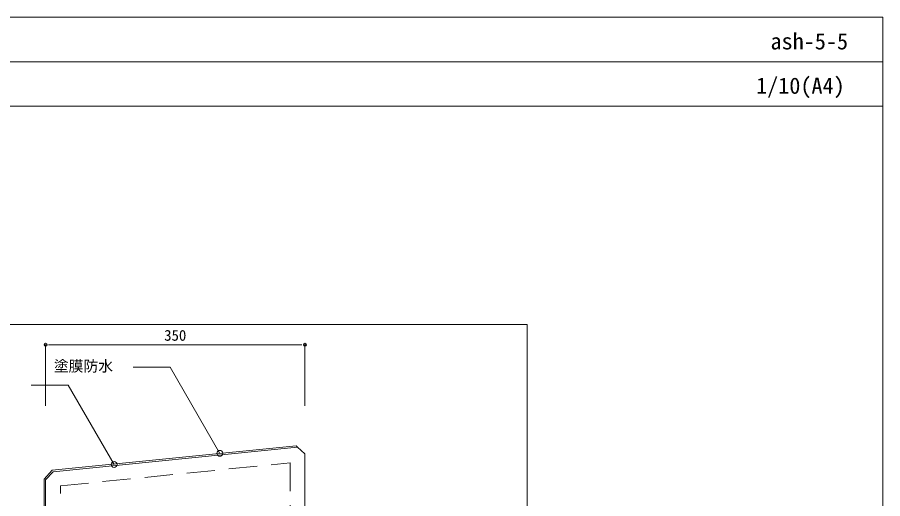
# Model space of a CAD drawing. Units: millimetres, scale not verified. Extents: x -1380 to 1380, y -955 to 955.
# Drawn here: x 212 to 1380, y 305 to 955 of the extents above; entities that cross this region are included whole.
import ezdxf
from ezdxf.enums import TextEntityAlignment as Align

# ---------------------------------------------------------------- set-up
doc = ezdxf.new("R2010")
doc.units = ezdxf.units.MM
doc.header["$LTSCALE"] = 3
doc.linetypes.add('USER1', pattern=[19.05, 12.7, -6.35])
for name, color, linetype, lineweight in [('0-0_0', 7, 'Continuous', 9), ('0-3_KUTAI', 3, 'Continuous', 18), ('0-4_BOUSUI', 1, 'Continuous', 18), ('0-5_MOJI', 7, 'Continuous', 18), ('0-6_sunpo', 7, 'Continuous', 18), ('0-C_WAKU', 7, 'Continuous', 18)]:
    doc.layers.add(name, color=color, linetype=linetype, lineweight=lineweight)
doc.styles.add('ＭＳ ゴシック', font='')
doc.styles.get('ＭＳ ゴシック').set_extended_font_data('MS Gothic')

# ---------------------------------------------------------------- blocks, each defined once
blk = doc.blocks.new('_DOT')
at = {"layer": '0-0_0'}
for p, q in [((-0.5, 0), (-1, 0)), ((0.25, 0), (-0.25, 0))]:
    blk.add_line(p, q, dxfattribs=at)
blk.add_circle((0, 0), 0.25, dxfattribs=at)

msp = doc.modelspace()

# ---------------------------------------------------------------- linework, layer by layer
at = {"layer": '0-0_0', "lineweight": 18}
msp.add_line((-1379.957, 895.031), (1380.043, 895.031), dxfattribs=at)
msp.add_lwpolyline([(900.043, -659.969), (-899.957, -659.969), (-899.957, 540.031), (900.043, 540.031)], close=True, dxfattribs=at)
at = {"layer": '0-3_KUTAI'}
msp.add_lwpolyline([(250.043, 150.031), (250.043, 330.031), (259.994, 341.026), (590.093, 374.036), (600.043, 365.031), (600.043, -251.969)], dxfattribs=at)
at = {"layer": '0-3_KUTAI', "linetype": 'USER1'}
msp.add_lwpolyline([(270.043, 140.031), (270.043, 321.931), (580.043, 352.931), (580.043, -251.969)], dxfattribs=at)
at = {"layer": '0-4_BOUSUI'}
msp.add_line((590.093, 374.036), (588.266, 375.863), dxfattribs=at)
msp.add_lwpolyline([(257.215, 140.031), (248.043, 149.203), (248.043, 330.802), (259.028, 342.94), (588.266, 375.863)], dxfattribs=at)
at = {"layer": '0-5_MOJI'}
for p, q in [((368.09, 482.042), (418.09, 482.042)), ((418.09, 482.042), (485.218, 365.774)), ((230.623, 458.005), (280.623, 458.005)), ((280.623, 458.005), (342.53, 350.778))]:
    msp.add_line(p, q, dxfattribs=at)
for centre in [(485.218, 365.774), (342.53, 350.778)]:
    msp.add_circle(centre, 4, dxfattribs=at)
at = {"layer": '0-6_sunpo'}
for p, q in [((250.043, 430.031), (250.043, 512.544)), ((258.043, 512.544), (592.043, 512.544)), ((600.043, 430.031), (600.043, 512.544))]:
    msp.add_line(p, q, dxfattribs=at)
at = {"layer": '0-C_WAKU'}
for points in [[(1380.043, 835.031), (-1379.957, 835.031), (-1379.957, 955.031), (1380.043, 955.031)], [(-1379.957, -954.969), (1380.043, -954.969), (1380.043, 955.031), (-1379.957, 955.031)]]:
    msp.add_lwpolyline(points, close=True, dxfattribs=at)

# ---------------------------------------------------------------- block references
at = {"layer": '0-6_sunpo', "xscale": 8, "yscale": 8, "rotation": 180}
msp.add_blockref('_DOT', (250.043, 512.544), dxfattribs=at)
at = {"layer": '0-6_sunpo', "xscale": 8, "yscale": 8}
msp.add_blockref('_DOT', (600.043, 512.544), dxfattribs=at)

# ---------------------------------------------------------------- texts
at = {"layer": '0-5_MOJI', "style": 'ＭＳ ゴシック'}
msp.add_text('塗膜防水', height=14.66, dxfattribs=at).set_placement((261.131, 472.042), align=Align.BOTTOM_LEFT)
at = {"layer": '0-6_sunpo', "style": 'ＭＳ ゴシック'}
msp.add_text('350', height=14.66, dxfattribs=at).set_placement((410.043, 513.544), align=Align.BOTTOM_LEFT)
at = {"layer": '0-C_WAKU', "style": 'ＭＳ ゴシック'}
for s, p in [('ash-5-5', (1228.597, 905.031)), ('1/10(A4)', (1209.104, 845.031))]:
    msp.add_text(s, height=21.99, dxfattribs=at).set_placement(p, align=Align.BOTTOM_LEFT)

doc.saveas('drawing.dxf')
